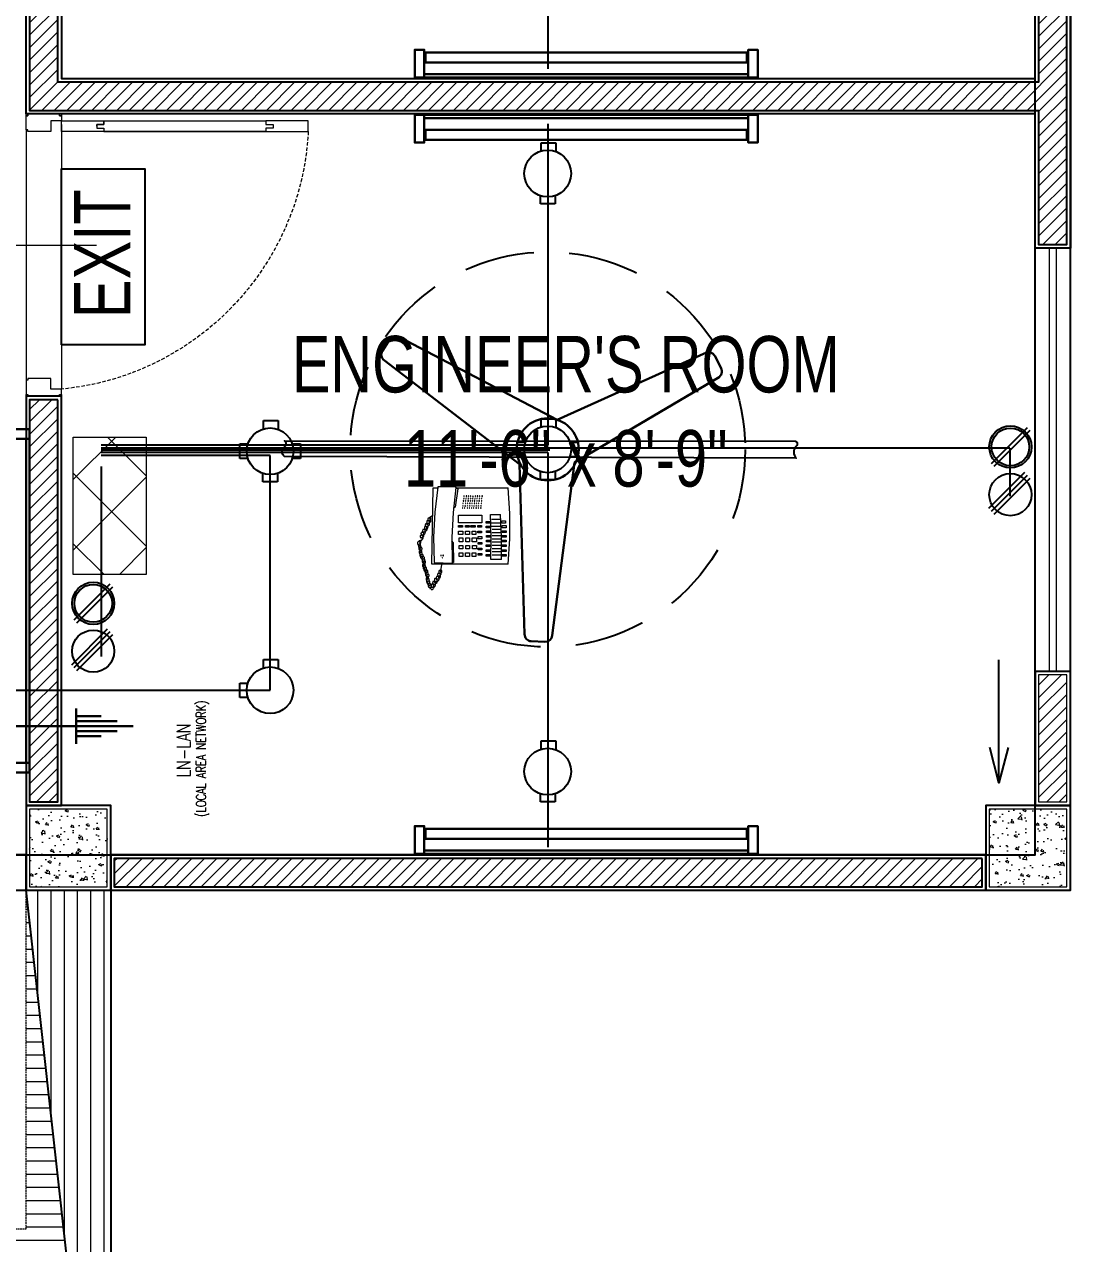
# Model space of a CAD drawing. Header units: inches. Extents: x 1439 to 2532, y 856 to 1629.
# Drawn here: x 2137.3 to 2285.3, y 1028.3 to 1201 of the extents above; entities that cross this region are included whole.
import ezdxf

# ---------------------------------------------------------------- set-up
doc = ezdxf.new("R2010")
doc.units = ezdxf.units.IN
doc.header["$MEASUREMENT"] = 0
doc.linetypes.add('DASH', pattern=[0.35, 0.25, -0.1])
doc.linetypes.add('DASHED', pattern=[0.75, 0.5, -0.25])
doc.layers.get('Defpoints').update_dxf_attribs({"lineweight": 0})
for name, color, linetype in [('Cables', 7, 'Continuous'), ('COLLUM', 1, 'Continuous'), ('Layer 1', 7, 'Continuous'), ('Sockets', 7, 'Continuous'), ('wall 05', 3, 'Continuous')]:
    doc.layers.add(name, color=color, linetype=linetype)
for name, color, linetype, lineweight in [('dim-8', 18, 'Continuous', 15), ('DOOR', 115, 'Continuous', 15), ('E-CF-Ceiling-Fan', 42, 'Continuous', 30), ('E-LAN', 6, 'Continuous', 30), ('E-WTL-Wall-Tube-Light', 7, 'Continuous', 30), ('Glass', 142, 'Continuous', 9), ('HACTH', 8, 'Continuous', 9), ('Parapet', 6, 'Continuous', 15), ('Plaster Line', 5, 'Continuous', 15), ('R_Hatch', 8, 'Continuous', 9), ('R_Marker', 4, 'Continuous', 13), ('Sunshed', 5, 'Continuous', 15), ('Switchboard', 30, 'Continuous', 13), ('Text', 252, 'Continuous', 15), ('WINDOW', 140, 'Continuous', 9)]:
    doc.layers.add(name, color=color, linetype=linetype, lineweight=lineweight)
doc.styles.get("Standard").update_dxf_attribs({"font": 'arial.ttf'})
doc.styles.add('Swiss721', font='swisscl.ttf')
doc.styles.add('TAVE1', font='ROMANS.shx', dxfattribs={"width": 0.75})
doc.dimstyles.new('dim-12', dxfattribs={"dimtxt": 10, "dimasz": 3, "dimexe": 3, "dimexo": 3, "dimgap": 0.09, "dimtad": 0, "dimdec": 0, "dimzin": 3, "dimdsep": 46, "dimlunit": 4, "dimtxsty": 'Standard', "dimblk": 'OBLIQUE', "dimblk1": 'DOT', "dimblk2": 'OBLIQUE', "dimcen": 0.09, "dimaunit": 1, "dimadec": 0, "dimazin": 0, "dimtfac": 0.5, "dimtdec": 0, "dimtix": 1, "dimtmove": 1, "dimatfit": 0, "dimldrblk": 'OBLIQUE', "dimfxl": 1, "dimtvp": 1, "dimtolj": 1, "dimtzin": 0, "dimarcsym": 0})
pattern_1 = [(90, (-133282.6688, -171455.9933), (-1.875, 3e-16), [])]
pattern_2 = [(45, (-137950.508, -170411.8805), (-0.8838834765, 0.8838834765), [])]

# ---------------------------------------------------------------- blocks, each defined once
blk = doc.blocks.new('A$C5AAA0143')
at = {"layer": 'Defpoints'}
for points in [[(-39.75, 5), (-40, 5), (-40, 4.75), (-39.75, 4.75)], [(0, 5), (-0.25, 5), (-0.25, 4.75), (0, 4.75)], [(-39.75, 0.25), (-40, 0.25), (-40, 0), (-39.75, 0)], [(0, 0.25), (-0.25, 0.25), (-0.25, 0), (0, 0)]]:
    blk.add_lwpolyline(points, close=True, dxfattribs=at)
at = {"layer": 'DOOR'}
for points in [[(-1.75, 10), (-2, 10), (-2, 11), (-2.5, 11), (-2.5, 5), (-1, 5), (-1, 11), (-1.5, 11), (-1.5, 10), (-1.75, 10), (-1.5, 10), (-1.5, 11), (-1, 11), (-1, 33.99), (-1.5, 33.99), (-1.5, 34.99), (-2, 34.99), (-2, 33.99), (-2.5, 33.99), (-2.5, 11), (-2.5, 39.99), (-1, 39.99), (-1, 33.99)], [(-39, 5), (-39, 3.5), (-37.5, 3.5), (-37.5, 0.25), (-37.75, 0.25), (-37.75, 0), (-39.75, 0), (-39.75, 0.25), (-40, 0.25), (-40, 4.75), (-39.75, 4.75), (-39.75, 5), (-39, 5)], [(-1, 5), (-1, 3.5), (-2.5, 3.5), (-2.5, 0.25), (-2.25, 0.25), (-2.25, 0), (-0.25, 0), (-0.25, 0.25), (0, 0.25), (0, 4.75), (-0.25, 4.75), (-0.25, 5), (-1, 5)]]:
    blk.add_lwpolyline(points, dxfattribs=at)
at = {"layer": 'DOOR', "linetype": 'DASHED', "lineweight": 0}
blk.add_arc((-0.49, 1.36), 38.68, 92.9729, 174.603, dxfattribs=at)
at = {"layer": 'HACTH', "lineweight": 0, "ltscale": 10}
for p, q in [((-1.5, 5), (-39, 5)), ((-2.25, 0), (-37.75, 0))]:
    blk.add_line(p, q, dxfattribs=at)
blk = doc.blocks.new('_Dot')
at = {"color": 0, "linetype": 'ByBlock', "lineweight": -2}
blk.add_line((-0.5, 0), (-1, 0), dxfattribs=at)
at = {"color": 0, "linetype": 'ByBlock', "const_width": 0.5}
blk.add_lwpolyline([(-0.25, 0, 1), (0.25, 0, 1)], format="xyb", close=True, dxfattribs=at)
blk = doc.blocks.new('_OBLIQUE')
at = {"color": 0, "linetype": 'ByBlock'}
blk.add_line((-0.5, -0.5), (0.5, 0.5), dxfattribs=at)
blk = doc.blocks.new('CF')
for p, q in [((-23.84, 14.22), (-22.76, 15.89)), ((1.35, 4.29), (-21.39, 16.19)), ((-4.07, -2.11), (-23.55, 12.84)), ((1.35, 4.29), (22.9, 13.97)), ((24.1, 13.48), (25.01, 11.71)), ((3.87, -1.9), (24.71, 10.43)), ((-4.07, -2.11), (-3.33, -26.62)), ((3.87, -1.9), (0.65, -26.82)), ((-0.39, -27.76), (-2.38, -27.66))]:
    blk.add_line(p, q)
for radius in [4.48, 0.0888]:
    blk.add_circle((0, 0), radius)
for centre, radius, start, end in [((-21.93, 15.35), 0.996, 57.1351, 147.1351), ((-23.01, 13.68), 0.996, 147.1351, 237.1351), ((23.21, 13.03), 0.996, 27.1351, 117.1351), ((24.09, 11.25), 1.03, 299.2548, 26.4357), ((-2.33, -26.67), 0.996, 177.1351, 267.1351), ((-0.34, -26.77), 0.996, 267.1351, 357.1351)]:
    blk.add_arc(centre, radius, start, end)
blk = doc.blocks.new('A$C63C712C3')
at = {"ltscale": 2}
for p, q in [((39.8, 42), (33.8, 42)), ((39.8, 15.9), (33.8, 15.9)), ((1230.6, 42), (1236.6, 42)), ((1230.6, 15.9), (1236.6, 15.9))]:
    blk.add_line(p, q, dxfattribs=at)
for points in [[(35.5, 102.6), (0, 102.6), (0, 0), (35.5, 0)], [(35.5, 102.6), (1235.5, 102.6), (1235.5, 90.2), (35.5, 90.2)], [(1235.5, 102.6), (1270.9, 102.6), (1270.9, 0), (1235.5, 0)], [(39.8, 47.6), (1230.6, 47.6), (1230.6, 10.1), (39.8, 10.1)]]:
    blk.add_lwpolyline(points, close=True, dxfattribs=at)
blk = doc.blocks.new('TELEPHONE')
at = {"layer": 'Layer 1', "lineweight": 9}
for points in [[(10.74, 14.04), (10.68, 14.04), (10.56, 13.98), (10.5, 13.98), (10.32, 13.8), (10.32, 13.5), (10.38, 13.38), (10.38, 13.32), (10.44, 13.26)], [(10.92, 14.4), (10.74, 14.4), (10.62, 14.34), (10.62, 14.28), (10.56, 14.22), (10.5, 14.1), (10.5, 13.86), (10.56, 13.8), (10.62, 13.74), (10.68, 13.68)], [(10.92, 13.92), (10.86, 13.98), (10.8, 14.04), (10.68, 14.04)], [(10.8, 14.1), (10.8, 14.04), (10.98, 14.04), (10.98, 14.1), (11.04, 14.1), (11.04, 14.34)], [(11.1, 13.5), (11.16, 13.5), (11.28, 13.62), (11.28, 13.68), (11.34, 13.68), (11.34, 13.98), (11.28, 13.98), (11.28, 14.04), (11.22, 14.1), (11.16, 14.1), (11.1, 14.16), (10.92, 14.16), (10.86, 14.1), (10.8, 14.1)], [(10.92, 13.8), (10.92, 13.92)], [(9.9, 12.48), (9.72, 12.48), (9.48, 12.24), (9.48, 11.88), (9.6, 11.76)], [(10.02, 12.9), (9.9, 12.9), (9.78, 12.84), (9.72, 12.78), (9.66, 12.72), (9.66, 12.66), (9.6, 12.6), (9.6, 12.36), (9.66, 12.24), (9.66, 12.18), (9.72, 12.12)], [(9.72, 12.12), (9.96, 12.12), (9.96, 12.18), (10.02, 12.24)], [(10.26, 13.32), (10.14, 13.32), (10.08, 13.26), (10.02, 13.26), (9.96, 13.2), (9.9, 13.14), (9.84, 13.08), (9.78, 12.96), (9.78, 12.84), (9.84, 12.72), (9.84, 12.66), (9.9, 12.6), (9.96, 12.54)], [(9.96, 12.36), (9.96, 12.48), (9.78, 12.48)], [(10.02, 12.24), (10.02, 12.3), (9.96, 12.36)], [(10.2, 12.78), (10.14, 12.84), (10.14, 12.9), (10.02, 12.9)], [(10.5, 13.62), (10.32, 13.62), (10.26, 13.56), (10.2, 13.5), (10.08, 13.38), (10.08, 13.02), (10.14, 12.9), (10.2, 12.84)], [(10.44, 13.08), (10.44, 13.14), (10.38, 13.2), (10.32, 13.26), (10.26, 13.26), (10.2, 13.32), (10.14, 13.32)], [(10.2, 12.84), (10.38, 12.84), (10.44, 12.9), (10.44, 12.96)], [(10.44, 13.26), (10.68, 13.26), (10.68, 13.38), (10.74, 13.38)], [(10.44, 12.96), (10.44, 13.08)], [(10.68, 13.5), (10.68, 13.56), (10.62, 13.62), (10.5, 13.62)], [(10.68, 13.68), (10.74, 13.68), (10.74, 13.62), (10.8, 13.62), (10.8, 13.68), (10.86, 13.68), (10.92, 13.74), (10.92, 13.8)], [(10.74, 13.38), (10.74, 13.44), (10.68, 13.5)], [(11.1, 13.8), (11.04, 13.8), (11.04, 13.74), (10.98, 13.68), (10.98, 13.62), (11.04, 13.56)], [(11.04, 13.56), (11.04, 13.5), (11.1, 13.5)], [(11.16, 13.2), (11.28, 13.2), (11.34, 13.26), (11.46, 13.38), (11.46, 13.56), (11.4, 13.62), (11.4, 13.68), (11.34, 13.74), (11.28, 13.74), (11.28, 13.8), (11.1, 13.8)], [(11.22, 13.5), (11.16, 13.5), (11.1, 13.44)], [(11.1, 13.44), (11.1, 13.26)], [(11.1, 13.26), (11.1, 13.2), (11.16, 13.2)], [(11.22, 12.96), (11.22, 12.9), (11.4, 12.9), (11.46, 12.96), (11.52, 13.02), (11.52, 13.08), (11.58, 13.14), (11.58, 13.32), (11.52, 13.38), (11.52, 13.44), (11.46, 13.44), (11.4, 13.5), (11.16, 13.5)], [(11.34, 13.2), (11.28, 13.2), (11.28, 13.14), (11.22, 13.14), (11.22, 12.96)], [(11.34, 12.6), (11.28, 12.54), (11.22, 12.48), (11.22, 12.3)], [(11.22, 12.3), (11.28, 12.3), (11.28, 12.24)], [(11.4, 12.84), (11.28, 12.84), (11.28, 12.78)], [(11.28, 12.24), (11.34, 12.24), (11.4, 12.3), (11.46, 12.3), (11.52, 12.36), (11.52, 12.42), (11.58, 12.48), (11.58, 12.66), (11.52, 12.72), (11.52, 12.78), (11.46, 12.84), (11.4, 12.84)], [(11.28, 12.78), (11.28, 12.66), (11.34, 12.6)], [(11.34, 12.6), (11.46, 12.6), (11.52, 12.66), (11.58, 12.72), (11.64, 12.78), (11.64, 13.02), (11.58, 13.08), (11.52, 13.14), (11.46, 13.2), (11.34, 13.2)], [(11.4, 11.94), (11.46, 11.94), (11.52, 12), (11.58, 12), (11.64, 12.06), (11.64, 12.12), (11.7, 12.18), (11.7, 12.42), (11.64, 12.42), (11.64, 12.48), (11.58, 12.54), (11.52, 12.54), (11.46, 12.6), (11.34, 12.6)], [(11.4, 12.24), (11.34, 12.18), (11.34, 12.06), (11.4, 12)], [(11.46, 11.64), (11.52, 11.64), (11.58, 11.7), (11.64, 11.7), (11.7, 11.76), (11.7, 11.82), (11.76, 11.88), (11.76, 12.06), (11.7, 12.12), (11.7, 12.18), (11.64, 12.24), (11.58, 12.24), (11.52, 12.3), (11.46, 12.3), (11.4, 12.24)], [(0, 10.8), (-0.24, 7.2), (-0.24, 3.6), (0, 0)], [(0, 10.8), (10.8, 10.8)], [(7.44, -0.06), (7.8, 3.48), (7.98, 7.02), (7.92, 10.62)], [(7.68, 10.5), (7.92, 10.68)], [(7.68, 10.5), (7.74, 7.8), (7.98, 7.5)], [(7.98, 10.68), (7.92, 10.68), (7.92, 10.62)], [(10.44, 10.56), (7.98, 10.68)], [(9.66, 12.06), (9.54, 12.06), (9.42, 11.94), (9.42, 11.7), (9.48, 11.7), (9.48, 11.64), (9.6, 11.64)], [(9.42, 10.68), (9.6, 11.64)], [(9.6, 11.76), (9.66, 11.7), (9.78, 11.7), (9.78, 11.76), (9.84, 11.76), (9.84, 11.82)], [(9.84, 12), (9.78, 12.06), (9.66, 12.06)], [(9.84, 11.82), (9.84, 12)], [(9.96, -0.12), (10.38, 3.42), (10.56, 6.96), (10.5, 10.5)], [(10.5, 10.5), (10.5, 10.56), (10.44, 10.56)], [(10.8, 10.8), (10.62, 0)], [(11.4, 12), (11.4, 11.94)], [(11.46, 11.94), (11.4, 11.88), (11.4, 11.7)], [(11.4, 11.7), (11.46, 11.7), (11.46, 11.64)], [(11.52, 12), (11.46, 11.94)], [(11.64, 11.28), (11.76, 11.28), (11.82, 11.34), (11.88, 11.4), (11.88, 11.46), (11.94, 11.52), (11.94, 11.7), (11.88, 11.76), (11.88, 11.82), (11.82, 11.82), (11.76, 11.88), (11.52, 11.88)], [(11.64, 11.58), (11.58, 11.52)], [(11.58, 11.52), (11.58, 11.34)], [(11.58, 11.34), (11.58, 11.28), (11.64, 11.28)], [(11.7, 11.7), (11.7, 11.64), (11.64, 11.64)], [(11.76, 10.98), (11.82, 10.98), (11.88, 11.04), (11.94, 11.04), (12, 11.1), (12, 11.16), (12.06, 11.22), (12.06, 11.4), (12, 11.46), (12, 11.52), (11.94, 11.52), (11.88, 11.58), (11.82, 11.58), (11.76, 11.64), (11.7, 11.64), (11.64, 11.58), (11.7, 11.58)], [(11.76, 11.28), (11.7, 11.22), (11.7, 11.04)], [(11.7, 11.04), (11.76, 10.98)], [(11.76, 10.62), (11.7, 10.56), (11.7, 10.38)], [(11.7, 10.38), (11.76, 10.38), (11.76, 10.32)], [(11.82, 11.34), (11.82, 11.28), (11.76, 11.28)], [(11.88, 10.92), (11.76, 10.92), (11.76, 10.86)], [(11.76, 10.32), (11.82, 10.32), (11.88, 10.38), (11.94, 10.38), (12, 10.44), (12, 10.5), (12.06, 10.56), (12.06, 10.74), (12, 10.8), (12, 10.86), (11.94, 10.92), (11.88, 10.92)], [(11.76, 10.86), (11.76, 10.74)], [(11.76, 10.74), (11.82, 10.68)], [(11.82, 10.68), (11.76, 10.62)], [(11.82, 10.68), (11.94, 10.68), (12.06, 10.8), (12.12, 10.86), (12.12, 11.1), (12.06, 11.16), (12, 11.22), (12, 11.28), (11.88, 11.28), (11.82, 11.34)], [(11.88, 10.08), (11.88, 10.02), (11.94, 10.02), (12, 10.08), (12.06, 10.08), (12.12, 10.14), (12.12, 10.2), (12.18, 10.26), (12.18, 10.5), (12.12, 10.5), (12.12, 10.56), (12.06, 10.62), (12, 10.62), (11.94, 10.68), (11.82, 10.68)], [(11.94, 10.38), (11.88, 10.38), (11.88, 10.32), (11.82, 10.26), (11.82, 10.14), (11.88, 10.08)], [(11.94, 9.72), (12, 9.72), (12.06, 9.78), (12.12, 9.78), (12.18, 9.84), (12.18, 9.9), (12.24, 9.96), (12.24, 10.2), (12.18, 10.2), (12.18, 10.26), (12.12, 10.32), (12.06, 10.32), (12, 10.38), (11.94, 10.38)], [(0.84, 9.42), (0.3, 9.42), (0.3, 9.66), (0.84, 9.66)], [(0.84, 8.76), (0.3, 8.76), (0.3, 9), (0.84, 9)], [(0.84, 9.66), (0.84, 9.42)], [(0.84, 9), (0.84, 8.76)], [(0.96, 10.14), (2.46, 10.14)], [(0.96, 10.14), (0.96, 6.96), (1.08, 3.78)], [(2.28, 9.48), (1.08, 9.48)], [(2.28, 9), (1.08, 9)], [(2.46, 10.14), (2.4, 6.96), (2.52, 3.78)], [(3.12, 9.42), (2.58, 9.42), (2.58, 9.66), (3.12, 9.66)], [(3.12, 8.76), (2.58, 8.76), (2.58, 9), (3.12, 9)], [(3.12, 9.66), (3.12, 9.42)], [(3.12, 9), (3.12, 8.76)], [(4.26, 9.3), (3.72, 9.3), (3.72, 9.54), (4.26, 9.54)], [(4.26, 8.52), (3.72, 8.52), (3.72, 8.76), (4.26, 8.76)], [(4.26, 9.54), (4.26, 9.3)], [(4.26, 8.76), (4.26, 8.52)], [(4.5, 8.64), (5.04, 8.64)], [(4.5, 8.16), (4.5, 8.64)], [(4.56, 9.72), (5.1, 9.72)], [(4.56, 9.18), (4.56, 9.72)], [(5.1, 9.18), (4.56, 9.18)], [(5.04, 8.64), (5.04, 8.16)], [(5.1, 9.72), (5.1, 9.18)], [(6.06, 9.18), (5.46, 9.18), (5.46, 9.72), (6.06, 9.72)], [(6, 8.16), (5.46, 8.16), (5.46, 8.64), (6, 8.64)], [(6, 8.64), (6, 8.16)], [(6.06, 9.72), (6.06, 9.18)], [(6.96, 9.18), (6.42, 9.18), (6.42, 9.72), (6.96, 9.72)], [(6.96, 8.16), (6.42, 8.16), (6.42, 8.64), (6.96, 8.64)], [(6.96, 9.72), (6.96, 9.18)], [(6.96, 8.64), (6.96, 8.16)], [(9.24, 9.6), (9.18, 9.6), (9.18, 9.54), (9.24, 9.54), (9.24, 9.6)], [(9.18, 9.6), (9.18, 9.6)], [(9.3, 9.9), (9.36, 9.84), (9.36, 9.9), (9.3, 9.9)], [(9.54, 9.6), (9.48, 9.6), (9.48, 9.54), (9.54, 9.54), (9.54, 9.6)], [(9.48, 9.6), (9.48, 9.6)], [(11.94, 10.02), (11.88, 9.96), (11.88, 9.84), (11.94, 9.78), (11.94, 9.72)], [(12, 10.08), (11.94, 10.02)], [(12.12, 9.42), (12.18, 9.42), (12.24, 9.48), (12.3, 9.48), (12.36, 9.54), (12.42, 9.6), (12.42, 9.84), (12.36, 9.9), (12.36, 9.96), (12.3, 9.96), (12.24, 10.02), (12.18, 10.02), (12.12, 10.08), (12.06, 10.08), (12, 10.02)], [(12.12, 9.72), (12.06, 9.66), (12.06, 9.48)], [(12.06, 9.48), (12.12, 9.48), (12.12, 9.42)], [(12.18, 9.78), (12.12, 9.72)], [(12.3, 9.48), (12.3, 9.42), (12.24, 9.42), (12.24, 9.36), (12.18, 9.3), (12.18, 9.24), (12.24, 9.18)], [(12.3, 8.82), (12.24, 8.76), (12.24, 8.7), (12.18, 8.64), (12.18, 8.58), (12.24, 8.52)], [(12.36, 9.06), (12.3, 9.06), (12.24, 9)], [(12.24, 9), (12.24, 8.94), (12.3, 8.88), (12.3, 8.82), (12.36, 8.82)], [(12.36, 8.82), (12.42, 8.82), (12.42, 8.88), (12.48, 8.88), (12.6, 9), (12.6, 9.24), (12.54, 9.3), (12.54, 9.36), (12.48, 9.42), (12.42, 9.42), (12.36, 9.48), (12.3, 9.48)], [(12.3, 8.46), (12.36, 8.46), (12.42, 8.52), (12.48, 8.58), (12.54, 8.64), (12.54, 8.94), (12.42, 9.06), (12.36, 9.06)], [(0.84, 8.04), (0.3, 8.04), (0.3, 8.28), (0.84, 8.28)], [(0.84, 7.38), (0.3, 7.38), (0.3, 7.62), (0.84, 7.62)], [(0.84, 6.72), (0.3, 6.72), (0.3, 6.96), (0.84, 6.96)], [(0.84, 8.28), (0.84, 8.04)], [(0.84, 7.62), (0.84, 7.38)], [(0.84, 6.96), (0.84, 6.72)], [(2.28, 8.58), (1.08, 8.58)], [(2.28, 8.1), (1.08, 8.1)], [(2.28, 7.62), (1.08, 7.62)], [(2.28, 7.2), (1.08, 7.2)], [(3.06, 7.38), (2.52, 7.38), (2.52, 7.62), (3.06, 7.62)], [(3.06, 6.72), (2.52, 6.72), (2.52, 6.96), (3.06, 6.96)], [(3.12, 8.04), (2.58, 8.04), (2.58, 8.28), (3.12, 8.28)], [(3.06, 7.62), (3.06, 7.38)], [(3.06, 6.96), (3.06, 6.72)], [(3.12, 8.28), (3.12, 8.04)], [(4.26, 7.74), (3.72, 7.74), (3.72, 7.98), (4.26, 7.98)], [(4.26, 6.9), (3.72, 6.9), (3.72, 7.2), (4.26, 7.2)], [(4.26, 7.98), (4.26, 7.74)], [(4.26, 7.2), (4.26, 6.9)], [(5.04, 8.16), (4.5, 8.16)], [(4.5, 7.62), (5.1, 7.62)], [(4.5, 7.08), (4.5, 7.62)], [(5.1, 7.08), (4.5, 7.08)], [(5.1, 7.62), (5.1, 7.08)], [(6, 7.08), (5.46, 7.08), (5.46, 7.62), (6, 7.62)], [(6, 7.62), (6, 7.08)], [(6.96, 7.08), (6.42, 7.08), (6.42, 7.62), (6.96, 7.62)], [(6.96, 7.62), (6.96, 7.08)], [(12.36, 7.08), (12.3, 7.02), (12.12, 7.02), (12.06, 6.96), (12, 6.9), (11.94, 6.84), (11.94, 6.48), (12, 6.42), (12, 6.36), (12.06, 6.3)], [(12.36, 7.44), (12.3, 7.44), (12.12, 7.26), (12.12, 7.2), (12.06, 7.14), (12.06, 6.9), (12.12, 6.84), (12.18, 6.78), (12.24, 6.72)], [(12.24, 8.52), (12.24, 8.46), (12.3, 8.46)], [(12.48, 6.96), (12.42, 6.96), (12.42, 7.02), (12.36, 7.02), (12.36, 7.08), (12.3, 7.08), (12.24, 7.02)], [(12.42, 8.52), (12.36, 8.46)], [(12.36, 8.46), (12.36, 8.22)], [(12.36, 8.22), (12.36, 8.16), (12.42, 8.16)], [(12.48, 7.86), (12.42, 7.86), (12.36, 7.8)], [(12.36, 7.8), (12.36, 7.5), (12.42, 7.5)], [(12.42, 7.5), (12.6, 7.5), (12.72, 7.62), (12.78, 7.62), (12.78, 7.68), (12.84, 7.74), (12.84, 7.92), (12.78, 7.98), (12.78, 8.04), (12.72, 8.1), (12.66, 8.16), (12.6, 8.16), (12.48, 8.22)], [(12.48, 8.22), (12.42, 8.22), (12.42, 8.16)], [(12.42, 8.16), (12.42, 7.92)], [(12.42, 7.92), (12.42, 7.86), (12.48, 7.86)], [(12.48, 6.84), (12.48, 6.96)], [(0.84, 6.06), (0.3, 6.06), (0.3, 6.3), (0.84, 6.3)], [(0.84, 5.34), (0.3, 5.34), (0.3, 5.64), (0.84, 5.64)], [(0.84, 6.3), (0.84, 6.06)], [(0.84, 5.64), (0.84, 5.34)], [(2.28, 6.72), (1.08, 6.72)], [(2.28, 6.3), (1.08, 6.3)], [(2.28, 5.82), (1.08, 5.82)], [(2.34, 5.4), (1.08, 5.4)], [(3.06, 6.06), (2.52, 6.06), (2.52, 6.3), (3.06, 6.3)], [(3.12, 5.4), (2.58, 5.4), (2.58, 5.64), (3.12, 5.64)], [(3.06, 6.3), (3.06, 6.06)], [(3.12, 5.64), (3.12, 5.4)], [(4.32, 6.12), (3.78, 6.12), (3.78, 6.36), (4.32, 6.36)], [(4.32, 5.34), (3.78, 5.34), (3.78, 5.58), (4.32, 5.58)], [(4.32, 6.36), (4.32, 6.12)], [(4.32, 5.58), (4.32, 5.34)], [(4.56, 6.6), (5.1, 6.6)], [(4.56, 6.12), (4.56, 6.6)], [(5.1, 6.12), (4.56, 6.12)], [(4.68, 5.58), (5.28, 5.58)], [(4.68, 5.34), (4.68, 5.58)], [(5.28, 5.34), (4.68, 5.34)], [(5.1, 6.6), (5.1, 6.12)], [(5.28, 5.58), (5.28, 5.34)], [(6.06, 6.12), (5.46, 6.12), (5.46, 6.6), (6.06, 6.6)], [(6.06, 5.34), (5.52, 5.34), (5.52, 5.58), (6.06, 5.58)], [(6.06, 6.6), (6.06, 6.12)], [(6.06, 5.58), (6.06, 5.34)], [(7.02, 6.12), (6.42, 6.12), (6.42, 6.6), (7.02, 6.6)], [(7.02, 5.34), (6.48, 5.34), (6.48, 5.58), (7.02, 5.58)], [(7.02, 6.6), (7.02, 6.12)], [(7.02, 5.58), (7.02, 5.34)], [(11.58, 5.46), (11.52, 5.46), (11.4, 5.4), (11.34, 5.4), (11.28, 5.34), (11.22, 5.28), (11.16, 5.22), (11.16, 4.8), (11.28, 4.68)], [(11.76, 5.82), (11.64, 5.82), (11.52, 5.76), (11.46, 5.76), (11.4, 5.7), (11.4, 5.58), (11.34, 5.52), (11.34, 5.28), (11.4, 5.22), (11.46, 5.16), (11.46, 5.1)], [(11.94, 6.24), (11.76, 6.24), (11.7, 6.18), (11.46, 5.94), (11.46, 5.76), (11.52, 5.7), (11.52, 5.64), (11.58, 5.52), (11.64, 5.52)], [(11.46, 5.1), (11.52, 5.1), (11.52, 5.04), (11.64, 5.04), (11.64, 5.1), (11.7, 5.1), (11.7, 5.16), (11.76, 5.16), (11.76, 5.22)], [(11.76, 5.34), (11.7, 5.34), (11.7, 5.4), (11.64, 5.4), (11.64, 5.46), (11.52, 5.46)], [(11.64, 5.52), (11.64, 5.46), (11.82, 5.46), (11.82, 5.52), (11.88, 5.52), (11.88, 5.7)], [(12.18, 6.66), (12.06, 6.66), (12, 6.6), (11.94, 6.6), (11.88, 6.54), (11.82, 6.48), (11.76, 6.42), (11.76, 6.36), (11.7, 6.24), (11.7, 6.18), (11.76, 6.12), (11.76, 6), (11.88, 5.88)], [(11.88, 5.7), (11.88, 5.76), (11.82, 5.76), (11.82, 5.82), (11.7, 5.82)], [(11.76, 5.22), (11.76, 5.34)], [(12.12, 6.12), (12.12, 6.18), (12.06, 6.18), (12.06, 6.24), (11.94, 6.24)], [(12.06, 6.3), (12.12, 6.3), (12.18, 6.24), (12.24, 6.3), (12.3, 6.3), (12.3, 6.36), (12.36, 6.42), (12.36, 6.48), (12.3, 6.54)], [(12.3, 6.54), (12.3, 6.6), (12.24, 6.6), (12.24, 6.66), (12.12, 6.66)], [(12.24, 6.72), (12.24, 6.66), (12.36, 6.66), (12.36, 6.72), (12.42, 6.72), (12.48, 6.78), (12.48, 6.84)], [(0.9, 4.68), (0.36, 4.68), (0.36, 4.98), (0.9, 4.98)], [(0.9, 4.98), (0.9, 4.68)], [(2.52, 3.78), (1.08, 3.78)], [(2.34, 4.92), (1.14, 4.92)], [(2.34, 4.44), (1.14, 4.44)], [(3.12, 4.74), (2.58, 4.74), (2.58, 4.98), (3.12, 4.98)], [(3.12, 4.98), (3.12, 4.74)], [(3.72, 4.92), (7.02, 4.92)], [(3.72, 3.84), (3.72, 4.92)], [(7.02, 3.84), (3.72, 3.84)], [(7.02, 4.92), (7.02, 3.84)], [(11.1, 4.14), (10.68, 3.84)], [(11.46, 5.04), (11.34, 5.04), (11.28, 4.98), (11.22, 4.98), (10.98, 4.74), (10.98, 4.56), (11.04, 4.5), (11.04, 4.38), (11.16, 4.26)], [(11.22, 4.62), (11.1, 4.62), (10.98, 4.5), (10.98, 4.26), (11.04, 4.2), (11.1, 4.2), (11.1, 4.14)], [(11.16, 4.26), (11.34, 4.26), (11.34, 4.32), (11.4, 4.32), (11.4, 4.5)], [(11.4, 4.5), (11.4, 4.56), (11.34, 4.56), (11.34, 4.62), (11.22, 4.62)], [(11.28, 4.68), (11.52, 4.68), (11.52, 4.8)], [(11.52, 4.92), (11.52, 4.98), (11.46, 4.98), (11.46, 5.04), (11.34, 5.04)], [(11.52, 4.8), (11.52, 4.92)], [(3.72, 1.8), (3.78, 1.8), (3.78, 1.86), (3.72, 1.86), (3.72, 1.8)], [(3.78, 2.16), (3.84, 2.16), (3.84, 2.22), (3.78, 2.22), (3.78, 2.16)], [(3.84, 2.82), (3.9, 2.82), (3.9, 2.88), (3.84, 2.88), (3.84, 2.82)], [(4.08, 1.8), (4.14, 1.8), (4.14, 1.86), (4.08, 1.86), (4.08, 1.8)], [(4.14, 2.16), (4.2, 2.16), (4.2, 2.22), (4.14, 2.22), (4.14, 2.16)], [(4.2, 2.82), (4.26, 2.82), (4.26, 2.88), (4.2, 2.88), (4.2, 2.82)], [(4.38, 1.8), (4.44, 1.8), (4.44, 1.86), (4.38, 1.86), (4.38, 1.8)], [(4.44, 2.16), (4.5, 2.16), (4.5, 2.22), (4.44, 2.22), (4.44, 2.16)], [(4.5, 2.82), (4.56, 2.82), (4.56, 2.88), (4.5, 2.88), (4.5, 2.82)], [(4.74, 2.16), (4.8, 2.16), (4.8, 2.22), (4.74, 2.22), (4.74, 2.16)], [(4.74, 1.8), (4.8, 1.8), (4.8, 1.86), (4.74, 1.86), (4.74, 1.8)], [(4.8, 2.52), (4.86, 2.52), (4.86, 2.58), (4.8, 2.58), (4.8, 2.52)], [(4.86, 2.82), (4.92, 2.82), (4.92, 2.88), (4.86, 2.88), (4.86, 2.82)], [(5.04, 1.8), (5.1, 1.8), (5.1, 1.86), (5.04, 1.86), (5.04, 1.8)], [(5.1, 2.52), (5.16, 2.52), (5.16, 2.58), (5.1, 2.52)], [(5.1, 2.16), (5.16, 2.16), (5.16, 2.22), (5.1, 2.22), (5.1, 2.16)], [(5.16, 2.82), (5.22, 2.82), (5.22, 2.88), (5.16, 2.88), (5.16, 2.82)], [(5.34, 1.8), (5.4, 1.8), (5.4, 1.86), (5.34, 1.86), (5.34, 1.8)], [(5.4, 2.16), (5.46, 2.16), (5.46, 2.22), (5.4, 2.22), (5.4, 2.16)], [(5.46, 2.82), (5.52, 2.82), (5.52, 2.88), (5.46, 2.88), (5.46, 2.82)], [(5.64, 1.8), (5.7, 1.8), (5.7, 1.86), (5.64, 1.86), (5.64, 1.8)], [(5.7, 2.16), (5.76, 2.16), (5.76, 2.22), (5.7, 2.22), (5.7, 2.16)], [(5.76, 2.82), (5.82, 2.82), (5.82, 2.88), (5.76, 2.88), (5.76, 2.82)], [(5.76, 2.52), (5.82, 2.52), (5.76, 2.58), (5.76, 2.52)], [(6, 2.16), (6.06, 2.16), (6.06, 2.22), (6, 2.22), (6, 2.16)], [(6, 1.8), (6.06, 1.8), (6.06, 1.86), (6, 1.86), (6, 1.8)], [(6.06, 2.52), (6.12, 2.52), (6.12, 2.58), (6.06, 2.58), (6.06, 2.52)], [(6.12, 2.82), (6.18, 2.82), (6.18, 2.88), (6.12, 2.88), (6.12, 2.82)], [(6.3, 1.8), (6.36, 1.8), (6.36, 1.86), (6.3, 1.86), (6.3, 1.8)], [(6.36, 2.16), (6.42, 2.16), (6.42, 2.22), (6.36, 2.22), (6.36, 2.16)], [(6.42, 2.82), (6.48, 2.82), (6.48, 2.88), (6.42, 2.88), (6.42, 2.82)], [(7.14, 0.12), (7.5, 2.7)], [(7.5, 2.7), (7.74, 2.88)], [(7.32, 0), (0, 0)], [(3.72, 1.2), (3.66, 1.2), (3.66, 1.14), (3.72, 1.14), (3.72, 1.2)], [(3.66, 1.2), (3.66, 1.2)], [(3.72, 1.5), (3.78, 1.5), (3.72, 1.56), (3.72, 1.5)], [(4.08, 1.2), (4.02, 1.2), (4.02, 1.14), (4.08, 1.14), (4.08, 1.2)], [(4.02, 1.2), (4.02, 1.2)], [(4.38, 1.2), (4.32, 1.2), (4.32, 1.14), (4.38, 1.14), (4.38, 1.2)], [(4.32, 1.2), (4.32, 1.2)], [(4.38, 1.5), (4.44, 1.5), (4.38, 1.56), (4.38, 1.5)], [(4.68, 1.2), (4.62, 1.2), (4.62, 1.14), (4.68, 1.14), (4.68, 1.2)], [(4.62, 1.2), (4.62, 1.2)], [(4.68, 1.5), (4.74, 1.5), (4.74, 1.56), (4.68, 1.56), (4.68, 1.5)], [(4.92, 1.2), (4.98, 1.2), (4.98, 1.14), (5.04, 1.2), (4.92, 1.2)], [(5.34, 1.2), (5.28, 1.2), (5.28, 1.14), (5.34, 1.14), (5.34, 1.2)], [(5.28, 1.2), (5.28, 1.2)], [(5.64, 1.2), (5.58, 1.2), (5.58, 1.14), (5.64, 1.14), (5.64, 1.2)], [(5.58, 1.2), (5.58, 1.2)], [(5.64, 1.5), (5.7, 1.5), (5.64, 1.56), (5.64, 1.5)], [(5.94, 1.2), (5.88, 1.2), (5.88, 1.14), (5.94, 1.14), (5.94, 1.2)], [(5.88, 1.2), (5.88, 1.2)], [(5.94, 1.5), (6, 1.5), (6, 1.56), (5.94, 1.56), (5.94, 1.5)], [(6.3, 1.2), (6.24, 1.2), (6.24, 1.14), (6.3, 1.14), (6.3, 1.2)], [(6.24, 1.2), (6.24, 1.2)], [(7.44, -0.12), (7.14, 0.12)], [(10.62, 0), (10.02, 0)], [(7.44, -0.06), (7.44, -0.12), (7.5, -0.18)], [(7.5, -0.18), (9.96, -0.18), (9.96, -0.12)]]:
    blk.add_lwpolyline(points, dxfattribs=at)
for points, knots in [([(9.96, 12.54), (9.96, 12.54), (10.02, 12.54), (10.02, 12.54), (10.18, 12.52), (10.22, 12.56), (10.2, 12.72), (10.2, 12.72), (10.2, 12.78), (10.2, 12.78)], [0, 0, 0, 0, 1, 1, 1, 2, 2, 2, 3, 3, 3, 3]), ([(12.24, 9.18), (12.24, 9.18), (12.24, 9.12), (12.24, 9.12), (12.24, 9.12), (12.36, 9.12), (12.36, 9.12), (12.5, 9.29), (12.56, 9.22), (12.54, 9.42), (12.54, 9.42), (12.54, 9.6), (12.54, 9.6), (12.54, 9.6), (12.48, 9.66), (12.48, 9.66), (12.48, 9.66), (12.42, 9.72), (12.42, 9.72), (12.42, 9.72), (12.3, 9.72), (12.3, 9.72), (12.3, 9.72), (12.24, 9.78), (12.24, 9.78), (12.24, 9.78), (12.18, 9.78), (12.18, 9.78), (12.18, 9.78), (12.12, 9.72), (12.12, 9.72)], [0, 0, 0, 0, 1, 1, 1, 2, 2, 2, 3, 3, 3, 4, 4, 4, 5, 5, 5, 6, 6, 6, 7, 7, 7, 8, 8, 8, 9, 9, 9, 10, 10, 10, 10]), ([(12.42, 8.16), (12.42, 8.16), (12.48, 8.16), (12.48, 8.16), (12.75, 8.43), (12.64, 8.25), (12.66, 8.64), (12.66, 8.64), (12.66, 8.7), (12.66, 8.7), (12.66, 8.7), (12.6, 8.7), (12.6, 8.7), (12.6, 8.7), (12.54, 8.76), (12.54, 8.76), (12.54, 8.76), (12.48, 8.82), (12.48, 8.82), (12.48, 8.82), (12.3, 8.82), (12.3, 8.82)], [0, 0, 0, 0, 1, 1, 1, 2, 2, 2, 3, 3, 3, 4, 4, 4, 5, 5, 5, 6, 6, 6, 7, 7, 7, 7]), ([(12.36, 7.44), (12.36, 7.44), (12.42, 7.44), (12.42, 7.44), (12.6, 7.63), (12.52, 7.49), (12.54, 7.8), (12.54, 7.8), (12.48, 7.86), (12.48, 7.86)], [0, 0, 0, 0, 1, 1, 1, 2, 2, 2, 3, 3, 3, 3]), ([(12.48, 7.86), (12.48, 7.86), (12.54, 7.86), (12.54, 7.86), (12.81, 8.13), (12.7, 7.96), (12.72, 8.34), (12.72, 8.34), (12.72, 8.4), (12.72, 8.4), (12.72, 8.4), (12.66, 8.4), (12.66, 8.4), (12.66, 8.4), (12.6, 8.46), (12.6, 8.46), (12.6, 8.46), (12.54, 8.46), (12.54, 8.46), (12.54, 8.46), (12.48, 8.52), (12.48, 8.52), (12.48, 8.52), (12.42, 8.52), (12.42, 8.52)], [0, 0, 0, 0, 1, 1, 1, 2, 2, 2, 3, 3, 3, 4, 4, 4, 5, 5, 5, 6, 6, 6, 7, 7, 7, 8, 8, 8, 8]), ([(11.88, 5.88), (11.88, 5.88), (11.94, 5.88), (11.94, 5.88), (12.1, 5.86), (12.14, 5.9), (12.12, 6.06), (12.12, 6.06), (12.12, 6.12), (12.12, 6.12)], [0, 0, 0, 0, 1, 1, 1, 2, 2, 2, 3, 3, 3, 3]), ([(3.84, 2.52), (3.84, 2.52), (3.9, 2.52), (3.9, 2.52), (3.9, 2.52), (3.84, 2.52), (3.84, 2.52), (3.84, 2.52), (3.84, 2.58), (3.84, 2.58), (3.84, 2.58), (3.84, 2.52), (3.84, 2.52)], [0, 0, 0, 0, 1, 1, 1, 2, 2, 2, 3, 3, 3, 4, 4, 4, 4]), ([(4.14, 2.52), (4.14, 2.52), (4.2, 2.52), (4.2, 2.52), (4.2, 2.52), (4.2, 2.58), (4.2, 2.58), (4.2, 2.58), (4.2, 2.52), (4.2, 2.52), (4.2, 2.52), (4.14, 2.52), (4.14, 2.52)], [0, 0, 0, 0, 1, 1, 1, 2, 2, 2, 3, 3, 3, 4, 4, 4, 4]), ([(4.5, 2.52), (4.5, 2.52), (4.56, 2.52), (4.56, 2.52), (4.56, 2.52), (4.5, 2.52), (4.5, 2.52), (4.5, 2.52), (4.5, 2.58), (4.5, 2.58), (4.5, 2.58), (4.5, 2.52), (4.5, 2.52)], [0, 0, 0, 0, 1, 1, 1, 2, 2, 2, 3, 3, 3, 4, 4, 4, 4]), ([(5.4, 2.52), (5.4, 2.52), (5.46, 2.52), (5.46, 2.52), (5.46, 2.52), (5.46, 2.58), (5.46, 2.58), (5.46, 2.58), (5.46, 2.52), (5.46, 2.52), (5.46, 2.52), (5.4, 2.52), (5.4, 2.52)], [0, 0, 0, 0, 1, 1, 1, 2, 2, 2, 3, 3, 3, 4, 4, 4, 4]), ([(6.36, 2.52), (6.36, 2.52), (6.42, 2.52), (6.42, 2.52), (6.42, 2.52), (6.42, 2.58), (6.42, 2.58), (6.42, 2.58), (6.42, 2.52), (6.42, 2.52), (6.42, 2.52), (6.36, 2.52), (6.36, 2.52)], [0, 0, 0, 0, 1, 1, 1, 2, 2, 2, 3, 3, 3, 4, 4, 4, 4]), ([(4.02, 1.5), (4.02, 1.5), (4.08, 1.5), (4.08, 1.5), (4.08, 1.5), (4.08, 1.56), (4.08, 1.56), (4.08, 1.56), (4.08, 1.5), (4.08, 1.5), (4.08, 1.5), (4.02, 1.5), (4.02, 1.5)], [0, 0, 0, 0, 1, 1, 1, 2, 2, 2, 3, 3, 3, 4, 4, 4, 4]), ([(4.98, 1.5), (4.98, 1.5), (5.04, 1.5), (5.04, 1.5), (5.04, 1.5), (5.04, 1.56), (5.04, 1.56), (5.04, 1.56), (5.04, 1.5), (5.04, 1.5), (5.04, 1.5), (4.98, 1.5), (4.98, 1.5)], [0, 0, 0, 0, 1, 1, 1, 2, 2, 2, 3, 3, 3, 4, 4, 4, 4]), ([(5.28, 1.5), (5.28, 1.5), (5.34, 1.5), (5.34, 1.5), (5.34, 1.5), (5.34, 1.56), (5.34, 1.56), (5.34, 1.56), (5.34, 1.5), (5.34, 1.5), (5.34, 1.5), (5.28, 1.5), (5.28, 1.5)], [0, 0, 0, 0, 1, 1, 1, 2, 2, 2, 3, 3, 3, 4, 4, 4, 4]), ([(6.24, 1.5), (6.24, 1.5), (6.3, 1.5), (6.3, 1.5), (6.3, 1.5), (6.3, 1.56), (6.3, 1.56), (6.3, 1.56), (6.3, 1.5), (6.3, 1.5), (6.3, 1.5), (6.24, 1.5), (6.24, 1.5)], [0, 0, 0, 0, 1, 1, 1, 2, 2, 2, 3, 3, 3, 4, 4, 4, 4])]:
    blk.add_open_spline(points, degree=3, knots=knots, dxfattribs=at)
blk = doc.blocks.new('ASDSAETR')
for p, q in [((51404, -7188.31), (51404, -7197.3)), ((51404, -7190.29), (51410.36, -7190.29)), ((51404, -7191.55), (51414.43, -7191.55)), ((51404, -7192.81), (51418.49, -7192.81)), ((51404, -7194.07), (51414.43, -7194.07)), ((51404, -7195.33), (51410.36, -7195.33))]:
    blk.add_line(p, q)

msp = doc.modelspace()

# ---------------------------------------------------------------- hatches: boundary and pattern name
at = {"layer": 'HACTH', "lineweight": 0}
h = msp.add_hatch(dxfattribs=at)
h.set_pattern_fill('ANSI31', color=256, scale=10, style=0)
h.set_pattern_definition(pattern_2)
h.paths.add_polyline_path([(2142.04, 1147.84), (2138.04, 1147.84), (2138.04, 1090.84), (2142.04, 1090.84)])
h.paths.add_polyline_path([(2285.04, 1179.84), (2285.04, 1230.84), (2281.04, 1230.84), (2281.04, 1192.84), (2142.04, 1192.84), (2142.04, 1230.84), (2138.04, 1230.84), (2138.04, 1188.84), (2281.04, 1188.84), (2281.04, 1169.84), (2285.04, 1169.84)])
h = msp.add_hatch(dxfattribs=at)
h.set_pattern_fill('ANSI31', color=256, scale=10, style=0)
h.set_pattern_definition(pattern_2)
h.paths.add_polyline_path([(2273.04, 1082.84), (2150.04, 1082.84), (2150.04, 1078.84), (2273.04, 1078.84)])
h.paths.add_polyline_path([(2285.04, 1108.84), (2281.04, 1108.84), (2281.04, 1090.84), (2285.04, 1090.84)])
h = msp.add_hatch(dxfattribs=at)
h.set_pattern_fill('AR-CONC', color=256, scale=0.5, style=0)
h.set_pattern_definition([(50, (-133282.6688, -171455.9933), (3.586300913, -0.313760675), [0.375, -4.125]), (355, (-133282.6688, -171455.9933), (-0.69375667, 3.76096067), [0.3, -3.3]), (100.4514, (-133282.37, -171456.0195), (2.89254691, 3.44719771), [0.31870095, -3.50571056]), (46.1842, (-133282.669, -171454.9933), (5.33620524, -0.82759507), [0.5625, -6.1875]), (96.6356, (-133282.224, -171455.0623), (4.67331353, 4.87058935), [0.47805144, -5.258565]), (351.1842, (-133282.669, -171454.9933), (4.67330973, 4.870593), [0.45, -4.95]), (21, (-133282.1688, -171455.2433), (2.98453526, -2.013094453), [0.375, -4.125]), (326, (-133282.1688, -171455.2433), (1.21657666, 3.625750225), [0.3, -3.3]), (71.4514, (-133281.92, -171455.411), (4.201113143, 1.612652484), [0.31870095, -3.50571056]), (37.5, (-133282.6688, -171455.9933), (0.0607992766, 1.664469269), [0, -3.26, 0, -3.35, 0, -3.3125]), (7.5, (-133282.6688, -171455.9933), (1.315347687, 1.97205856), [0, -1.91, 0, -3.185, 0, -1.2625]), (327.5, (-133283.7838, -171455.9933), (2.669112181, -0.112774359), [0, -1.25, 0, -3.9, 0, -5.175]), (317.5, (-133284.2838, -171455.9933), (2.915930847, 0.500524912), [0, -1.625, 0, -2.59, 0, -3.675])])
h.paths.add_polyline_path([(2149.04, 1089.84), (2138.04, 1089.84), (2138.04, 1078.84), (2149.04, 1078.84)])
h = msp.add_hatch(dxfattribs=at)
h.set_pattern_fill('AR-CONC', color=256, scale=0.5, style=0)
h.set_pattern_definition([(50, (-133311.6688, -171455.9933), (3.586300913, -0.313760675), [0.375, -4.125]), (355, (-133311.6688, -171455.9933), (-0.69375667, 3.76096067), [0.3, -3.3]), (100.4514, (-133311.37, -171456.0195), (2.89254691, 3.44719771), [0.31870095, -3.50571056]), (46.1842, (-133311.669, -171454.9933), (5.33620524, -0.82759507), [0.5625, -6.1875]), (96.6356, (-133311.224, -171455.0623), (4.67331353, 4.87058935), [0.47805144, -5.258565]), (351.1842, (-133311.669, -171454.9933), (4.67330973, 4.870593), [0.45, -4.95]), (21, (-133311.1688, -171455.2433), (2.98453526, -2.013094453), [0.375, -4.125]), (326, (-133311.1688, -171455.2433), (1.21657666, 3.625750225), [0.3, -3.3]), (71.4514, (-133310.92, -171455.411), (4.201113143, 1.612652484), [0.31870095, -3.50571056]), (37.5, (-133311.6688, -171455.9933), (0.0607992766, 1.664469269), [0, -3.26, 0, -3.35, 0, -3.3125]), (7.5, (-133311.6688, -171455.9933), (1.315347687, 1.97205856), [0, -1.91, 0, -3.185, 0, -1.2625]), (327.5, (-133312.7838, -171455.9933), (2.669112181, -0.112774359), [0, -1.25, 0, -3.9, 0, -5.175]), (317.5, (-133313.2838, -171455.9933), (2.915930847, 0.500524912), [0, -1.625, 0, -2.59, 0, -3.675])])
h.paths.add_polyline_path([(2274.04, 1078.84), (2285.04, 1078.84), (2285.04, 1089.84), (2274.04, 1089.84)])
h = msp.add_hatch(dxfattribs=at)
h.set_pattern_fill('ANSI31', color=256, scale=15, angle=45, style=0)
h.set_pattern_definition(pattern_1)
h.paths.add_polyline_path([(2149.54, 1078.34), (2137.54, 1078.34), (2149.54, 970.34)])
at = {"layer": 'R_Hatch', "lineweight": 0}
h = msp.add_hatch(dxfattribs=at)
h.set_pattern_fill('ANSI31', color=256, scale=15, angle=315, style=0)
h.set_pattern_definition([(0, (-137950.508, -170411.8805), (6e-16, 1.875), [])])
h.paths.add_polyline_path([(2137.54, 1030.34), (2015.12, 1030.34), (2015.12, 970.34), (2149.54, 970.34), (2137.54, 1078.34)])
h.paths.add_polyline_path([(2015.12, 970.34), (2015.12, 1030.34), (1489.54, 1030.34), (1489.54, 1078.34), (1477.54, 970.34)])
h = msp.add_hatch(dxfattribs=at)
h.set_pattern_fill('ANSI31', color=256, scale=15, angle=45, style=0)
h.set_pattern_definition(pattern_1)
h.paths.add_polyline_path([(2149.54, 1078.34), (2137.54, 1078.34), (2149.54, 970.34)])
at = {"layer": 'Switchboard'}
h = msp.add_hatch(dxfattribs=at)
h.set_pattern_fill('ANSI37', color=256, scale=56.511086, angle=270)
h.set_pattern_definition([(315, (1415.4114, 1566.5315), (4.99492, 4.99492), []), (45, (1415.4114, 1566.5315), (-4.99492, 4.99492), [])])
h.paths.add_polyline_path([(2144.22, 1123.07), (2154.57, 1123.07), (2154.57, 1142.54), (2144.22, 1142.54)])

# ---------------------------------------------------------------- linework, layer by layer
for p, q in [((2210.53, 1183.07), (2210.53, 1184.24)), ((2210.53, 1184.24), (2212.6, 1184.24)), ((2212.6, 1184.24), (2212.6, 1183)), ((2210.43, 1175.58), (2210.43, 1176.75)), ((2212.5, 1176.75), (2212.5, 1175.58)), ((2212.5, 1175.58), (2210.43, 1175.58)), ((2171.19, 1143.71), (2171.19, 1144.88)), ((2171.19, 1144.88), (2173.26, 1144.88)), ((2173.26, 1144.88), (2173.26, 1143.65)), ((2210.53, 1143.97), (2210.53, 1145.14)), ((2210.53, 1145.14), (2212.6, 1145.14)), ((2212.6, 1145.14), (2212.6, 1143.9)), ((2167.82, 1139.51), (2167.82, 1141.57)), ((2167.82, 1141.57), (2168.98, 1141.57)), ((2175.27, 1141.57), (2176.44, 1141.57)), ((2176.44, 1141.57), (2176.44, 1139.51)), ((2207.15, 1139.76), (2207.15, 1141.83)), ((2207.15, 1141.83), (2208.32, 1141.83)), ((2214.61, 1141.83), (2215.78, 1141.83)), ((2215.78, 1141.83), (2215.78, 1139.76)), ((2168.98, 1139.51), (2167.82, 1139.51)), ((2176.44, 1139.51), (2175.27, 1139.51)), ((2208.32, 1139.76), (2207.15, 1139.76)), ((2215.78, 1139.76), (2214.61, 1139.76)), ((2171.09, 1136.23), (2171.09, 1137.4)), ((2173.16, 1137.4), (2173.16, 1136.23)), ((2210.43, 1136.48), (2210.43, 1137.65)), ((2212.5, 1137.65), (2212.5, 1136.48)), ((2173.16, 1136.23), (2171.09, 1136.23)), ((2212.5, 1136.48), (2210.43, 1136.48)), ((2171.19, 1109.85), (2171.19, 1111.02)), ((2171.19, 1111.02), (2173.26, 1111.02)), ((2173.26, 1111.02), (2173.26, 1109.78)), ((2167.82, 1105.64), (2167.82, 1107.7)), ((2167.82, 1107.7), (2168.98, 1107.7)), ((2168.98, 1105.64), (2167.82, 1105.64)), ((2210.53, 1098.32), (2210.53, 1099.49)), ((2210.53, 1099.49), (2212.6, 1099.49)), ((2212.6, 1099.49), (2212.6, 1098.25)), ((2210.43, 1090.84), (2210.43, 1092)), ((2212.5, 1092), (2212.5, 1090.84)), ((2212.5, 1090.84), (2210.43, 1090.84))]:
    msp.add_line(p, q)
at = {"color": 5, "lineweight": 20}
msp.add_line((2035.93, 1169.76), (2147.5, 1169.76), dxfattribs=at)
at = {"color": 6, "lineweight": 30}
msp.add_line((2112.73, 1101.58), (2144.63, 1101.58), dxfattribs=at)
at = {"linetype": 'Continuous', "ltscale": 10}
msp.add_line((2149.54, 970.34), (2137.54, 1078.34), dxfattribs=at)
at = {"color": 4}
msp.add_lwpolyline([(2142.54, 1155.61), (2142.54, 1180.56), (2154.37, 1180.56), (2154.37, 1155.61)], close=True, dxfattribs=at)
msp.add_lwpolyline([(2246.59, 1141.99, -0.56347), (2246.59, 1141.19, 0.368601), (2246.68, 1139.58), (2174.15, 1139.78, -0.456322), (2174.15, 1141.19, 0.605884), (2174.15, 1142.01)], format="xyb", close=True)
at = {"color": 252, "linetype": 'Continuous', "lineweight": -3, "ltscale": 10}
msp.add_lwpolyline([(2149.54, 1078.34), (2149.54, 970.34), (1477.54, 970.34), (1477.54, 1078.34)], dxfattribs=at)
for centre in [(2211.46, 1179.9), (2172.12, 1140.54), (2211.46, 1140.8), (2172.12, 1106.67), (2211.46, 1095.15)]:
    msp.add_circle(centre, 3.31)
at = {"linetype": 'DASHED', "ltscale": 20}
msp.add_circle((2211.46, 1140.8), 28, dxfattribs=at)
at = {"layer": 'Cables', "color": 3}
for p, q in [((2211.49, 1252.75), (2211.49, 1194.72)), ((2211.55, 1141.4), (2211.55, 1186.94)), ((2211.55, 1141.4), (2148.16, 1141.4)), ((2211.76, 1140.68), (2148.16, 1140.68)), ((2211.47, 1140.35), (2148.16, 1140.35)), ((2211.47, 1140.35), (2211.47, 1084.44))]:
    msp.add_line(p, q, dxfattribs=at)
at = {"layer": 'Cables', "color": 1}
for p, q in [((2276.96, 1140.98), (2148.16, 1140.98)), ((2276.96, 1140.98), (2276.96, 1134.16)), ((2172.12, 1139.92), (2148.16, 1139.92)), ((2172.12, 1106.67), (2172.12, 1139.92)), ((2148.16, 1138.37), (2148.16, 1111.46)), ((2036.34, 1106.67), (2172.12, 1106.67))]:
    msp.add_line(p, q, dxfattribs=at)
at = {"layer": 'COLLUM', "color": 252, "linetype": 'Continuous', "lineweight": -3, "ltscale": 10}
msp.add_lwpolyline([(2137.54, 1078.34), (2149.54, 1078.34), (2149.54, 1090.34), (2137.54, 1090.34)], close=True, dxfattribs=at)
at = {"layer": 'COLLUM', "linetype": 'Continuous', "ltscale": 10}
msp.add_lwpolyline([(2273.54, 1078.34), (2285.54, 1078.34), (2285.54, 1090.34), (2273.54, 1090.34)], close=True, dxfattribs=at)
at = {"layer": 'Glass'}
for points in [[(2282.54, 1169.34), (2282.54, 1109.34)], [(2283.54, 1169.34), (2283.54, 1109.34)]]:
    msp.add_lwpolyline(points, dxfattribs=at)
at = {"layer": 'Parapet', "color": 252, "lineweight": -3}
for points in [[(1477.54, 1078.34), (2285.54, 1078.34), (2285.54, 1471.34), (2198.54, 1471.34), (2198.54, 1406.34), (1477.54, 1406.34)], [(1482.54, 1083.34), (2280.54, 1083.34), (2280.54, 1466.34), (2203.54, 1466.34), (2203.54, 1401.34), (1482.54, 1401.34)]]:
    msp.add_lwpolyline(points, close=True, dxfattribs=at)
at = {"layer": 'Plaster Line', "color": 252, "lineweight": -3}
msp.add_lwpolyline([(2285.04, 1179.84), (2285.04, 1230.84), (2281.04, 1230.84), (2281.04, 1192.84), (2142.04, 1192.84), (2142.04, 1230.84), (2138.04, 1230.84), (2138.04, 1188.84), (2281.04, 1188.84), (2281.04, 1169.84), (2285.04, 1169.84), (2285.04, 1179.84)], dxfattribs=at)
for points in [[(2142.04, 1147.84), (2138.04, 1147.84), (2138.04, 1090.84), (2142.04, 1090.84)], [(2273.04, 1082.84), (2150.04, 1082.84), (2150.04, 1078.84), (2273.04, 1078.84)]]:
    msp.add_lwpolyline(points, close=True, dxfattribs=at)
at = {"layer": 'Plaster Line'}
for points in [[(2285.04, 1108.84), (2281.04, 1108.84), (2281.04, 1090.84), (2285.04, 1090.84)], [(2138.04, 1078.84), (2149.04, 1078.84), (2149.04, 1089.84), (2138.04, 1089.84)], [(2274.04, 1078.84), (2285.04, 1078.84), (2285.04, 1089.84), (2274.04, 1089.84)]]:
    msp.add_lwpolyline(points, close=True, dxfattribs=at)
at = {"layer": 'R_Hatch', "linetype": 'Continuous', "ltscale": 10}
msp.add_line((2149.54, 970.34), (2137.54, 1078.34), dxfattribs=at)
at = {"layer": 'R_Hatch', "color": 252, "linetype": 'Continuous', "lineweight": -3, "ltscale": 10}
msp.add_lwpolyline([(2149.54, 1078.34), (2149.54, 970.34), (1477.54, 970.34), (1477.54, 1078.34)], dxfattribs=at)
at = {"layer": 'Sockets', "color": 3}
for p, q in [((2279.41, 1143.88), (2274.31, 1138.78)), ((2279.78, 1143.47), (2274.68, 1138.37)), ((2149.42, 1121.71), (2144.32, 1116.61)), ((2149.79, 1121.3), (2144.69, 1116.2))]:
    msp.add_line(p, q, dxfattribs=at)
at = {"layer": 'Sockets', "color": 5}
for p, q in [((2279.04, 1137.52), (2273.94, 1132.42)), ((2279.41, 1137.11), (2274.31, 1132.01)), ((2279.78, 1136.7), (2274.68, 1131.6)), ((2149.05, 1115.35), (2143.95, 1110.25)), ((2149.42, 1114.94), (2144.32, 1109.84)), ((2149.79, 1114.53), (2144.69, 1109.43))]:
    msp.add_line(p, q, dxfattribs=at)
at = {"layer": 'Sockets', "color": 3}
for centre, radius in [((2277.04, 1141.16), 2.99), ((2277.04, 1141.16), 2.67), ((2147.05, 1118.99), 2.99), ((2147.05, 1118.99), 2.67)]:
    msp.add_circle(centre, radius, dxfattribs=at)
at = {"layer": 'Sockets', "color": 5}
for centre in [(2277.04, 1134.39), (2147.05, 1112.22)]:
    msp.add_circle(centre, 2.99, dxfattribs=at)
at = {"layer": 'Sunshed', "linetype": 'DASH'}
msp.add_lwpolyline([(1489.54, 1078.34), (1489.54, 1030.34), (2137.54, 1030.34), (2137.54, 1078.34)], dxfattribs=at)
at = {"layer": 'Switchboard'}
msp.add_lwpolyline([(2154.57, 1142.54), (2154.57, 1123.07), (2144.22, 1123.07), (2144.22, 1142.54)], close=True, dxfattribs=at)
at = {"layer": 'wall 05', "color": 252, "lineweight": -3}
msp.add_lwpolyline([(2285.54, 1179.34), (2285.54, 1169.34), (2280.54, 1169.34), (2280.54, 1188.34), (2137.54, 1188.34), (2137.54, 1231.34), (2142.54, 1231.34), (2142.54, 1193.34), (2280.54, 1193.34), (2280.54, 1231.34), (2285.54, 1231.34), (2285.54, 1179.34), (2285.54, 1179.34)], dxfattribs=at)
for points in [[(2142.54, 1148.34), (2137.54, 1148.34), (2137.54, 1090.34), (2142.54, 1090.34)], [(2137.54, 1083.34), (2107.54, 1083.34), (2107.54, 1078.34), (2137.54, 1078.34)], [(2273.54, 1083.34), (2149.54, 1083.34), (2149.54, 1078.34), (2273.54, 1078.34)]]:
    msp.add_lwpolyline(points, close=True, dxfattribs=at)
at = {"layer": 'wall 05'}
msp.add_lwpolyline([(2285.54, 1109.34), (2280.54, 1109.34), (2280.54, 1090.34), (2285.54, 1090.34)], close=True, dxfattribs=at)
at = {"layer": 'WINDOW', "linetype": 'Continuous', "ltscale": 10}
msp.add_lwpolyline([(2280.54, 1169.34), (2280.54, 1109.34)], dxfattribs=at)

# ---------------------------------------------------------------- block references
at = {"rotation": 180}
msp.add_blockref('TELEPHONE', (2205.86, 1135.34), dxfattribs=at)
at = {"layer": 'DOOR', "lineweight": 0, "xscale": -1, "rotation": 270}
msp.add_blockref('A$C5AAA0143', (2137.54, 1188.34), dxfattribs=at)
at = {"layer": 'E-CF-Ceiling-Fan', "lineweight": 0, "xscale": 0.9826591356573481, "yscale": 0.9826591356573481, "zscale": 0.9826591356486393}
msp.add_blockref('CF', (2211.46, 1140.8), dxfattribs=at)
at = {"layer": 'E-LAN', "lineweight": 0, "xscale": 0.5600000000000003, "yscale": 0.5600000000000003, "zscale": 0.5600000000000003}
msp.add_blockref('ASDSAETR', (-26641.62, 5129.55), dxfattribs=at)
at = {"layer": 'E-WTL-Wall-Tube-Light', "lineweight": 0, "yscale": 0.03825770520678021, "zscale": 0.03825770521002791}
for p, xscale, rotation in [((2192.61, 1197.44), -0.03825770519629215, 180), ((2134.09, 1143.65), 0.03825770519629215, 270), ((2192.61, 1087.42), -0.03825770519629215, 180)]:
    msp.add_blockref('A$C63C712C3', p, dxfattribs=dict(at, xscale=xscale, rotation=rotation))
at = {"layer": 'E-WTL-Wall-Tube-Light', "lineweight": 0, "xscale": 0.03825770519629215, "yscale": 0.03825770520678021, "zscale": 0.03825770521002791}
msp.add_blockref('A$C63C712C3', (2192.61, 1184.28), dxfattribs=at)

# ---------------------------------------------------------------- texts
at = {"layer": 'dim-8', "linetype": 'Continuous', "ltscale": 10, "insert": (2214.02, 1146.15), "char_height": 8, "attachment_point": 5, "style": 'Swiss721'}
msp.add_mtext('\\A1;ENGINEER\'S ROOM\\P11\'-6" x 8\'-9"', dxfattribs=at)
at = {"layer": 'E-LAN', "lineweight": 0, "style": 'TAVE1', "width": 0.75}
for s, height, p in [('(LOCAL AREA NETWORK)', 1.3659, (2163.02, 1088.74)), ('LN-LAN', 1.951, (2160.85, 1094.33))]:
    msp.add_text(s, height=height, rotation=90, dxfattribs=at).set_placement(p)
at = {"layer": 'Text', "color": 4, "insert": (2144.33, 1168.54), "char_height": 8, "width": 62.6303, "attachment_point": 2, "rotation": 90, "style": 'Swiss721'}
msp.add_mtext('EXIT ', dxfattribs=at)

# ---------------------------------------------------------------- leaders
at = {"layer": 'R_Marker'}
msp.add_leader([(2275.41, 1093.55), (2275.41, 1111)], dimstyle='dim-12', override={"dimasz": 5, "dimldrblk": 'Open30', "dimfxl": 4}, dxfattribs=at)

doc.saveas('drawing.dxf')
